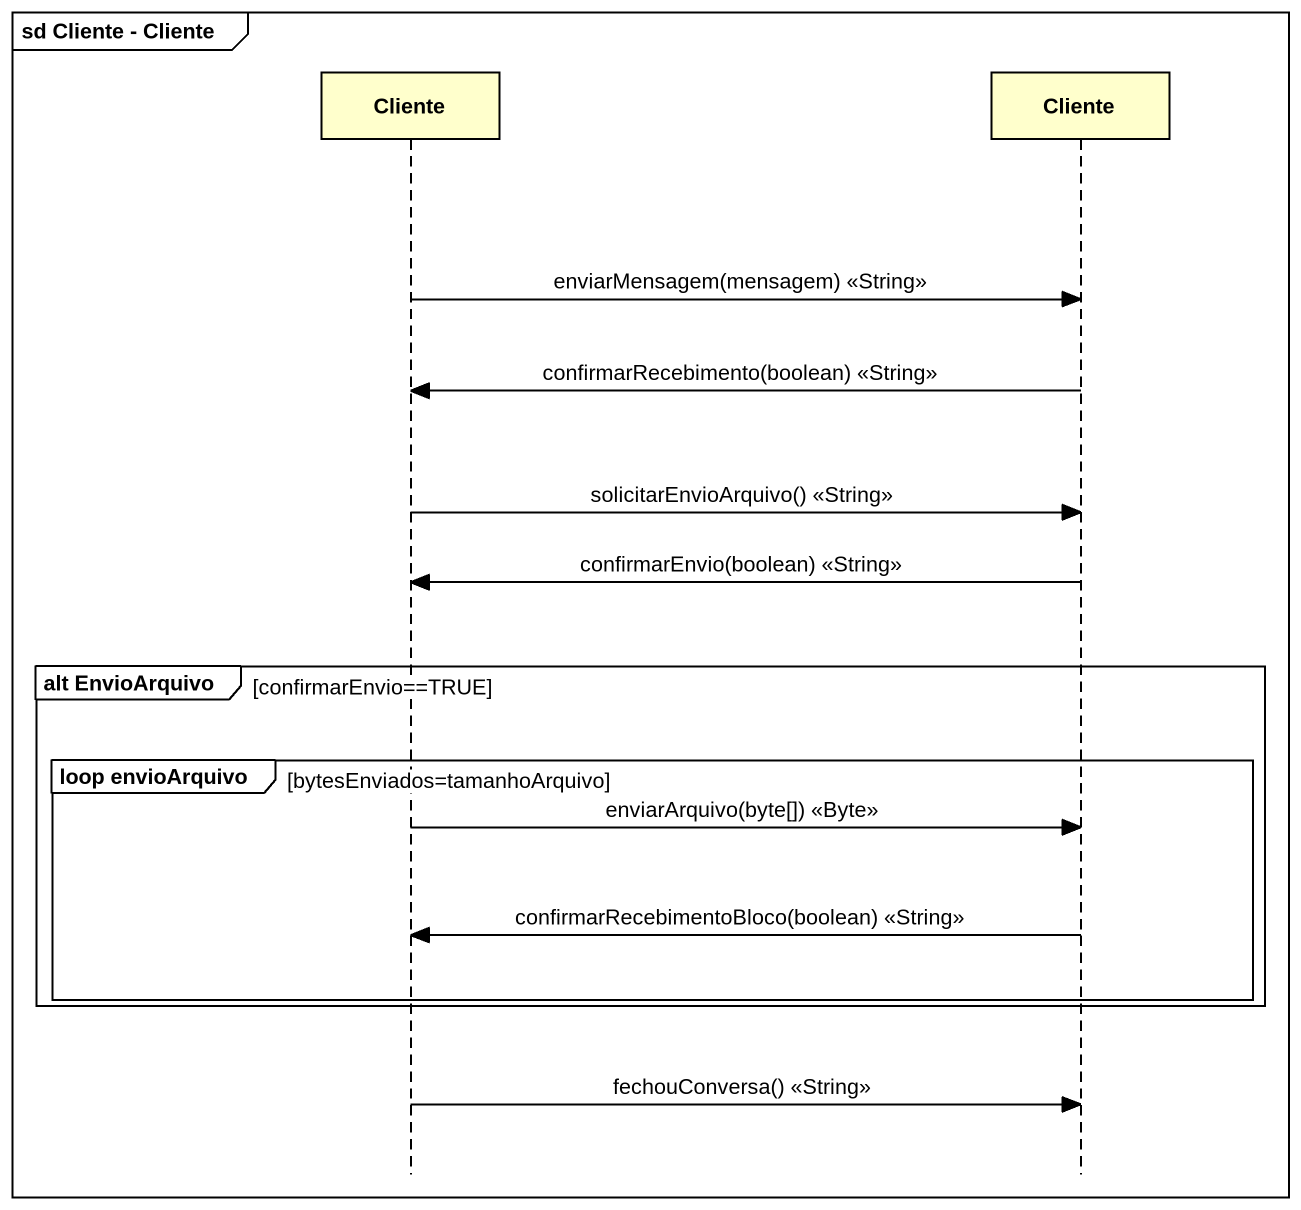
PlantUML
@startuml
mainframe sd Cliente - Cliente
hide footbox
participant Cliente
participant "Cliente" as Cliente_2

Cliente -> Cliente_2 : enviarMensagem(mensagem) <<String>>
Cliente_2 -> Cliente : confirmarRecebimento(boolean) <<String>>
Cliente -> Cliente_2 : solicitarEnvioArquivo() <<String>>
Cliente_2 -> Cliente : confirmarEnvio(boolean) <<String>>
group alt EnvioArquivo [confirmarEnvio==TRUE]
  group loop envioArquivo [bytesEnviados=tamanhoArquivo]
    Cliente -> Cliente_2 : enviarArquivo(byte[]) <<Byte>>
    Cliente_2 -> Cliente : confirmarRecebimentoBloco(boolean) <<String>>
  end
end
Cliente -> Cliente_2 : fechouConversa() <<String>>
@enduml
